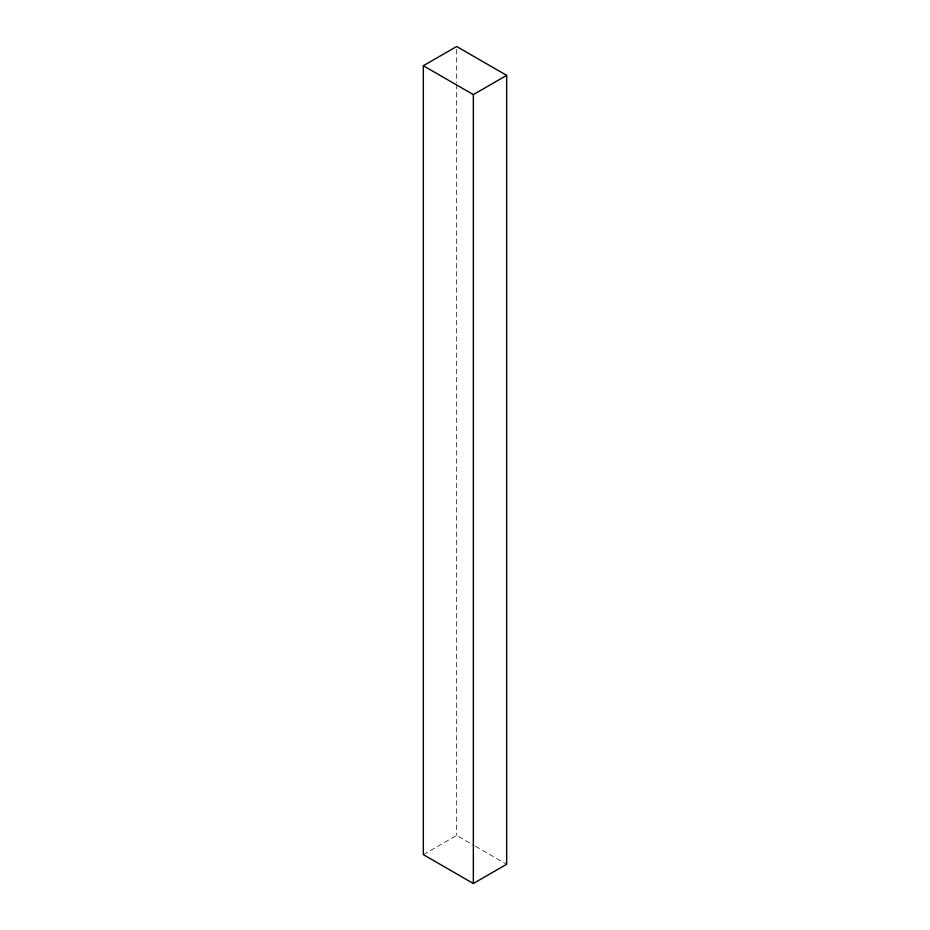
<?xml version="1.0" encoding="UTF-8"?>
<svg xmlns="http://www.w3.org/2000/svg" width="930" height="930" viewBox="0 0 930 930"><rect width="100%" height="100%" fill="white"/><g stroke="black" fill="none" stroke-linecap="round" stroke-linejoin="round"><path stroke-width="0.7" stroke-dasharray="4.65 3.49" d="M423.336 854.635L456.665 835.396L474.161 845.498M475.416 846.219L506.664 864.261M456.665 49.406L456.665 82.817M456.665 84.27L456.665 835.396"/><path stroke-width="1.4" d="M423.336 65.739L456.665 46.5L506.664 75.365L506.664 864.261L473.335 883.5L423.336 854.635L423.336 65.739L473.335 94.604L506.664 75.365M473.335 94.604L473.335 883.5"/></g></svg>
